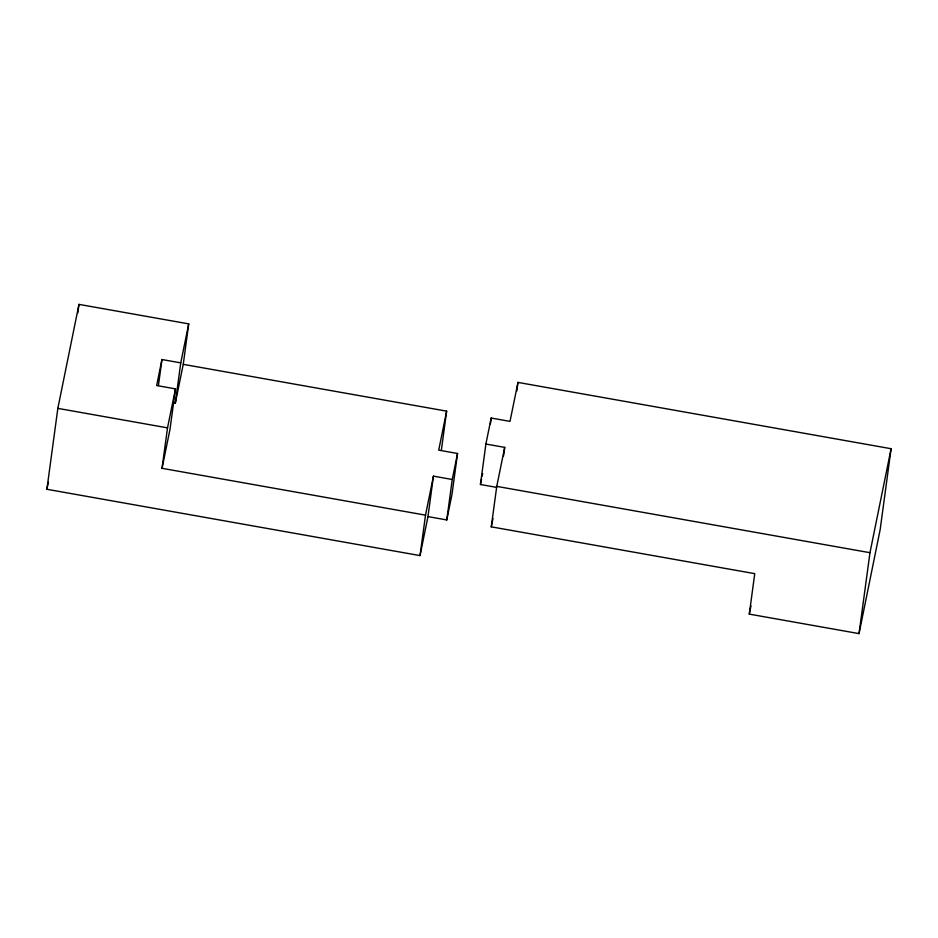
<?xml version="1.0" encoding="UTF-8"?>
<svg xmlns="http://www.w3.org/2000/svg" width="938" height="938" viewBox="0 0 938 938"><rect width="100%" height="100%" fill="white"/><g stroke="black" fill="none" stroke-linecap="round" stroke-linejoin="round"><path stroke-width="1.41" d="M427.963 516.604L446.781 519.945L452.245 479.494L433.438 476.152L427.963 516.604L420.036 555.601L46.9 489.284L57.839 408.37L78.968 304.381L188.714 323.88L183.25 364.343L175.289 403.328L172.592 402.848M77.795 313.046L78.968 304.381M158.428 385.541L161.946 359.524L180.753 362.877L175.289 403.328M420.036 555.601L425.512 515.15L162.04 468.32L167.515 427.857L175.476 388.871L156.658 385.53L161.946 359.524M175.476 388.871L170.001 429.334L162.04 468.32M441.364 450.17L446.64 411.149L183.25 364.343M446.64 411.149L438.714 450.146L457.533 453.488L452.057 493.951L446.781 519.945M496.554 487.361L480.432 484.5L485.896 444.037L491.184 418.043L510.002 421.385L517.964 382.399L891.1 448.716L880.161 529.63L859.032 633.619L749.286 614.12L754.75 573.657L491.278 526.839L496.753 486.376L504.714 447.379L485.896 444.037M490.398 423.824L491.184 418.043M503.542 456.056L504.714 447.379M516.791 391.064L517.964 382.399M859.032 633.619L869.972 552.705L891.1 448.716M46.9 489.284L48.342 482.167M425.512 515.15L433.438 476.152M452.245 479.494L457.533 453.488M480.432 484.5L481.546 479.025M482.097 476.293L482.66 473.549M749.286 614.12L750.986 605.76M180.753 362.877L188.714 323.88M491.278 526.839L492.989 518.48M57.839 408.37L167.515 427.857M496.753 486.376L869.972 552.705"/></g></svg>
